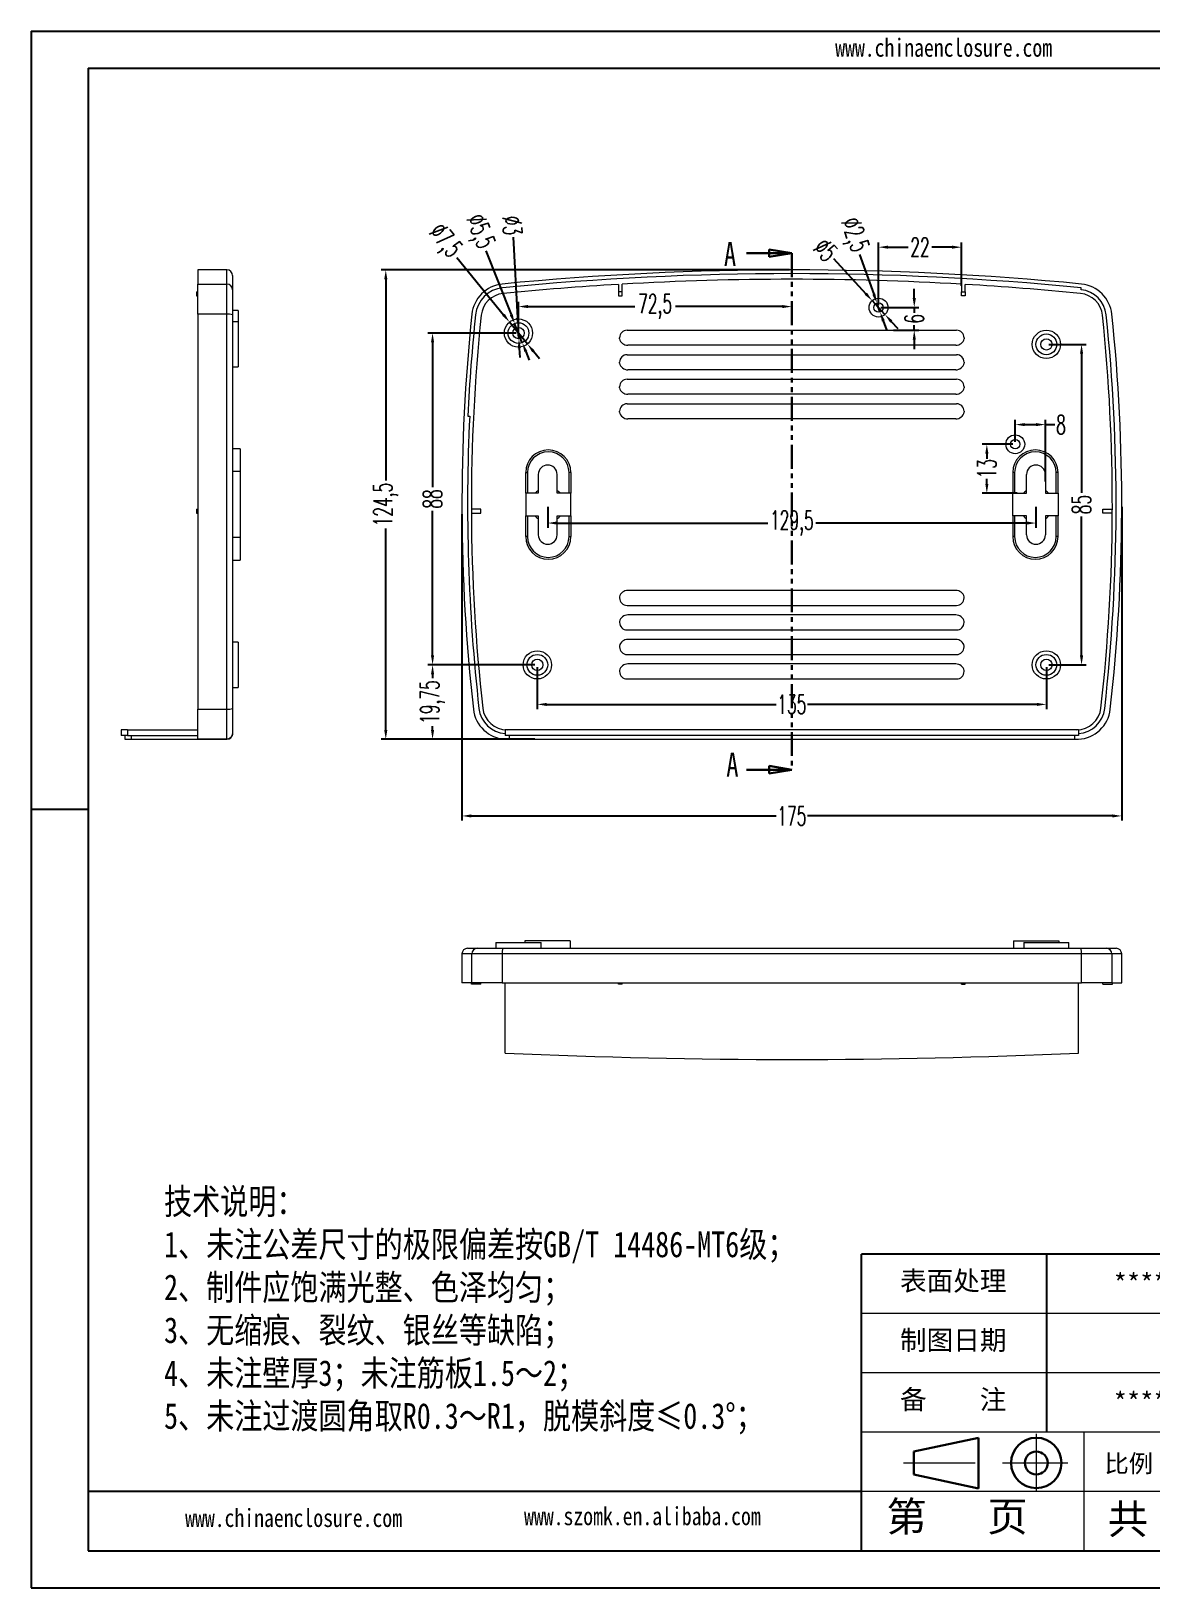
# Model space of a CAD drawing. Header units: inches. Extents: x 2104 to 4068, y 410 to 823.
# Drawn here: x 2800.5 to 3097.7, y 409.8 to 822.7 of the extents above; entities that cross this region are included whole.
import ezdxf

# ---------------------------------------------------------------- set-up
doc = ezdxf.new("R2010")
doc.units = ezdxf.units.IN
doc.linetypes.add('CENTER2', pattern=[28.575, 19.05, -3.175, 3.175, -3.175])
doc.linetypes.add('PHANTOM', pattern=[12.7, 6.35, -1.27, 1.27, -1.27, 1.27, -1.27])
doc.layers.add('文字', color=81, linetype='Continuous')
for name, color, linetype, lineweight in [('粗实线', 7, 'Continuous', 30), ('细实线', 3, 'Continuous', 9), ('细点划线', 2, 'CENTER2', 9)]:
    doc.layers.add(name, color=color, linetype=linetype, lineweight=lineweight)
doc.styles.add('SLDTEXTSTYLE0', font='TXT', dxfattribs={"width": 0.75})
doc.styles.add('SLDTEXTSTYLE2', font='TXT', dxfattribs={"width": 0.6, "bigfont": 'bigfont'})
doc.styles.get("Standard").update_dxf_attribs({"font": 'txt', "bigfont": 'gbcbig.shx'})
doc.styles.add('宋体', font='', dxfattribs={"width": 0.8, "height": 3.5})
doc.styles.get('宋体').set_extended_font_data('SimSun')
doc.dimstyles.new('5', dxfattribs={"dimtxt": 5, "dimasz": 2.5, "dimexe": 1.25, "dimexo": 0.625, "dimtad": 0, "dimzin": 12, "dimtxsty": 'SLDTEXTSTYLE2', "dimcen": 2.5, "dimclrd": 3, "dimclre": 3, "dimclrt": 256, "dimadec": 0, "dimazin": 0, "dimtfac": 1, "dimtmove": 0, "dimatfit": 3, "dimfxl": 1, "dimarcsym": 0})

# ---------------------------------------------------------------- blocks, each defined once
blk = doc.blocks.new('_CLOSED')
at = {"color": 0, "linetype": 'ByBlock', "lineweight": -2}
for p, q in [((-1, 0.166667), (0, 0)), ((-1, 0.166667), (-1, -0.166667)), ((0, 0), (-1, -0.166667)), ((0, 0), (-1, 0))]:
    blk.add_line(p, q, dxfattribs=at)
blk = doc.blocks.new('*D77')
at = {"color": 3, "lineweight": -2}
for p, q in [((2914.74, 694.56), (2914.74, 613.27)), ((3089.73, 696.46), (3089.73, 613.27)), ((2917.24, 614.52), (2998.11, 614.52)), ((3087.23, 614.52), (3006.36, 614.52))]:
    blk.add_line(p, q, dxfattribs=at)
at = {"color": 3}
for points in [[(2917.24, 614.93), (2917.24, 614.1), (2914.74, 614.52)], [(3087.23, 614.93), (3087.23, 614.1), (3089.73, 614.52)]]:
    blk.add_solid(points, dxfattribs=at)
at = {"layer": 'Defpoints', "color": 0}
for p in [(2914.74, 695.19), (3089.73, 697.09), (3089.73, 614.52)]:
    blk.add_point(p, dxfattribs=at)
at = {"insert": (3002.24, 614.52), "char_height": 5, "attachment_point": 5, "style": 'SLDTEXTSTYLE2'}
blk.add_mtext('175', dxfattribs=at)
blk = doc.blocks.new('*D78')
at = {"color": 3, "lineweight": -2}
for p, q in [((3001.61, 759.34), (2893.29, 759.34)), ((2894.54, 756.84), (2894.54, 703.46)), ((2894.54, 637.34), (2894.54, 690.71)), ((2926.61, 634.84), (2893.29, 634.84))]:
    blk.add_line(p, q, dxfattribs=at)
at = {"color": 3}
for points in [[(2894.13, 756.84), (2894.96, 756.84), (2894.54, 759.34)], [(2894.13, 637.34), (2894.96, 637.34), (2894.54, 634.84)]]:
    blk.add_solid(points, dxfattribs=at)
at = {"layer": 'Defpoints', "color": 0}
for p in [(2894.54, 759.34), (3002.23, 759.34), (2927.23, 634.84)]:
    blk.add_point(p, dxfattribs=at)
at = {"insert": (2894.54, 697.09), "char_height": 5, "attachment_point": 5, "rotation": 90, "style": 'SLDTEXTSTYLE2'}
blk.add_mtext('124,5', dxfattribs=at)
blk = doc.blocks.new('*D79')
at = {"color": 3, "lineweight": -2}
for p, q in [((2934.73, 653.96), (2934.73, 642.85)), ((3069.73, 653.96), (3069.73, 642.85)), ((2937.23, 644.1), (2998.11, 644.1)), ((3067.23, 644.1), (3006.36, 644.1))]:
    blk.add_line(p, q, dxfattribs=at)
at = {"color": 3}
for points in [[(2937.23, 644.51), (2937.23, 643.68), (2934.73, 644.1)], [(3067.23, 644.51), (3067.23, 643.68), (3069.73, 644.1)]]:
    blk.add_solid(points, dxfattribs=at)
at = {"layer": 'Defpoints', "color": 0}
for p in [(2934.73, 654.59), (3069.73, 654.59), (3069.73, 644.1)]:
    blk.add_point(p, dxfattribs=at)
at = {"insert": (3002.23, 644.1), "char_height": 5, "attachment_point": 5, "style": 'SLDTEXTSTYLE2'}
blk.add_mtext('135', dxfattribs=at)
blk = doc.blocks.new('*D80')
at = {"color": 3, "lineweight": -2}
for p, q in [((3070.36, 739.59), (3080.32, 739.59)), ((3079.07, 737.09), (3079.07, 700.21)), ((3079.07, 657.09), (3079.07, 693.96)), ((3070.36, 654.59), (3080.32, 654.59))]:
    blk.add_line(p, q, dxfattribs=at)
at = {"color": 3}
for points in [[(3078.65, 737.09), (3079.49, 737.09), (3079.07, 739.59)], [(3078.65, 657.09), (3079.49, 657.09), (3079.07, 654.59)]]:
    blk.add_solid(points, dxfattribs=at)
at = {"layer": 'Defpoints', "color": 0}
for p in [(3069.73, 739.59), (3069.73, 654.59), (3079.07, 654.59)]:
    blk.add_point(p, dxfattribs=at)
at = {"insert": (3079.07, 697.09), "char_height": 5, "attachment_point": 5, "rotation": 90, "style": 'SLDTEXTSTYLE2'}
blk.add_mtext('85', dxfattribs=at)
blk = doc.blocks.new('*D81')
at = {"color": 3, "lineweight": -2}
for p, q in [((2929.73, 743.21), (2929.73, 750.86)), ((2932.23, 749.61), (2960.61, 749.61)), ((2999.73, 749.61), (2971.36, 749.61)), ((3002.23, 749.81), (3002.23, 750.86))]:
    blk.add_line(p, q, dxfattribs=at)
at = {"color": 3}
for points in [[(2932.23, 750.03), (2932.23, 749.2), (2929.73, 749.61)], [(2999.73, 750.03), (2999.73, 749.2), (3002.23, 749.61)]]:
    blk.add_solid(points, dxfattribs=at)
at = {"layer": 'Defpoints', "color": 0}
for p in [(3002.23, 749.61), (3002.23, 749.18), (2929.73, 742.59)]:
    blk.add_point(p, dxfattribs=at)
at = {"insert": (2965.98, 749.61), "char_height": 5, "attachment_point": 5, "style": 'SLDTEXTSTYLE2'}
blk.add_mtext('72,5', dxfattribs=at)
blk = doc.blocks.new('*D82')
at = {"color": 3, "lineweight": -2}
for p, q in [((2929.11, 742.59), (2905.7, 742.59)), ((2906.95, 740.09), (2906.95, 701.71)), ((2906.95, 657.09), (2906.95, 695.46)), ((2934.11, 654.59), (2905.7, 654.59))]:
    blk.add_line(p, q, dxfattribs=at)
at = {"color": 3}
for points in [[(2906.53, 740.09), (2907.36, 740.09), (2906.95, 742.59)], [(2906.53, 657.09), (2907.36, 657.09), (2906.95, 654.59)]]:
    blk.add_solid(points, dxfattribs=at)
at = {"layer": 'Defpoints', "color": 0}
for p in [(2906.95, 742.59), (2929.73, 742.59), (2934.73, 654.59)]:
    blk.add_point(p, dxfattribs=at)
at = {"insert": (2906.95, 698.59), "char_height": 5, "attachment_point": 5, "rotation": 90, "style": 'SLDTEXTSTYLE2'}
blk.add_mtext('88', dxfattribs=at)
blk = doc.blocks.new('*D83')
at = {"color": 3, "lineweight": -2}
for p, q in [((2934.11, 654.59), (2905.7, 654.59)), ((2906.95, 652.09), (2906.95, 651.09)), ((2906.95, 637.34), (2906.95, 638.34)), ((2934.11, 634.84), (2905.7, 634.84))]:
    blk.add_line(p, q, dxfattribs=at)
at = {"color": 3}
for points in [[(2906.53, 652.09), (2907.36, 652.09), (2906.95, 654.59)], [(2906.53, 637.34), (2907.36, 637.34), (2906.95, 634.84)]]:
    blk.add_solid(points, dxfattribs=at)
at = {"layer": 'Defpoints', "color": 0}
for p in [(2934.73, 654.59), (2906.95, 634.84), (2934.73, 634.84)]:
    blk.add_point(p, dxfattribs=at)
at = {"insert": (2906.95, 644.71), "char_height": 5, "attachment_point": 5, "rotation": 90, "style": 'SLDTEXTSTYLE2'}
blk.add_mtext('19,75', dxfattribs=at)
blk = doc.blocks.new('*D84')
at = {"color": 3, "lineweight": -2}
for p, q in [((2937.48, 696.46), (2937.48, 690.95)), ((3066.98, 696.46), (3066.98, 690.95)), ((2939.98, 692.2), (2995.86, 692.2)), ((3064.48, 692.2), (3008.61, 692.2))]:
    blk.add_line(p, q, dxfattribs=at)
at = {"color": 3}
for points in [[(2939.98, 692.61), (2939.98, 691.78), (2937.48, 692.2)], [(3064.48, 692.61), (3064.48, 691.78), (3066.98, 692.2)]]:
    blk.add_solid(points, dxfattribs=at)
at = {"layer": 'Defpoints', "color": 0}
for p in [(2937.48, 697.09), (3066.98, 697.09), (3066.98, 692.2)]:
    blk.add_point(p, dxfattribs=at)
at = {"insert": (3002.23, 692.2), "char_height": 5, "attachment_point": 5, "style": 'SLDTEXTSTYLE2'}
blk.add_mtext('129,5', dxfattribs=at)
blk = doc.blocks.new('*D85')
at = {"color": 3, "lineweight": -2}
for p, q in [((2913.36, 762.63), (2925.78, 747.43)), ((2932.11, 739.68), (2927.36, 745.49)), ((2933.69, 737.75), (2935.27, 735.81))]:
    blk.add_line(p, q, dxfattribs=at)
at = {"color": 3}
for points in [[(2926.1, 747.69), (2925.46, 747.16), (2927.36, 745.49)], [(2934.01, 738.01), (2933.37, 737.48), (2932.11, 739.68)]]:
    blk.add_solid(points, dxfattribs=at)
at = {"layer": 'Defpoints', "color": 0}
for p in [(2927.36, 745.49), (2932.11, 739.68)]:
    blk.add_point(p, dxfattribs=at)
at = {"insert": (2909.96, 766.79), "char_height": 5, "attachment_point": 5, "rotation": 309.2499, "style": 'SLDTEXTSTYLE2'}
blk.add_mtext('∅7,5', dxfattribs=at)
blk = doc.blocks.new('*D86')
at = {"color": 3, "lineweight": -2}
for p, q in [((2921.1, 764.37), (2927.8, 747.47)), ((2930.75, 740.03), (2928.72, 745.14)), ((2931.67, 737.71), (2932.59, 735.38))]:
    blk.add_line(p, q, dxfattribs=at)
at = {"color": 3}
for points in [[(2928.19, 747.62), (2927.41, 747.31), (2928.72, 745.14)], [(2932.06, 737.86), (2931.28, 737.55), (2930.75, 740.03)]]:
    blk.add_solid(points, dxfattribs=at)
at = {"layer": 'Defpoints', "color": 0}
for p in [(2928.72, 745.14), (2930.75, 740.03)]:
    blk.add_point(p, dxfattribs=at)
at = {"insert": (2919.12, 769.36), "char_height": 5, "attachment_point": 5, "rotation": 291.6275, "style": 'SLDTEXTSTYLE2'}
blk.add_mtext('∅5,5', dxfattribs=at)
blk = doc.blocks.new('*D87')
at = {"color": 3, "lineweight": -2}
for p, q in [((2928.29, 767.98), (2929.51, 746.58)), ((2929.82, 741.09), (2929.65, 744.09)), ((2929.96, 738.59), (2930.1, 736.1))]:
    blk.add_line(p, q, dxfattribs=at)
at = {"color": 3}
for points in [[(2929.92, 746.61), (2929.09, 746.56), (2929.65, 744.09)], [(2930.38, 738.62), (2929.55, 738.57), (2929.82, 741.09)]]:
    blk.add_solid(points, dxfattribs=at)
at = {"layer": 'Defpoints', "color": 0}
for p in [(2929.65, 744.09), (2929.82, 741.09)]:
    blk.add_point(p, dxfattribs=at)
at = {"insert": (2928.11, 771.1), "char_height": 5, "attachment_point": 5, "rotation": 273.261, "style": 'SLDTEXTSTYLE2'}
blk.add_mtext('∅3', dxfattribs=at)
blk = doc.blocks.new('*D88')
at = {"color": 3, "lineweight": -2}
for p, q in [((3013.29, 762.34), (3021.85, 753.02)), ((3026.93, 747.5), (3023.54, 751.18)), ((3028.62, 745.66), (3030.31, 743.81))]:
    blk.add_line(p, q, dxfattribs=at)
at = {"color": 3}
for points in [[(3022.16, 753.3), (3021.54, 752.74), (3023.54, 751.18)], [(3028.92, 745.94), (3028.31, 745.37), (3026.93, 747.5)]]:
    blk.add_solid(points, dxfattribs=at)
at = {"layer": 'Defpoints', "color": 0}
for p in [(3023.54, 751.18), (3026.93, 747.5)]:
    blk.add_point(p, dxfattribs=at)
at = {"insert": (3011.17, 764.64), "char_height": 5, "attachment_point": 5, "rotation": 312.5708, "style": 'SLDTEXTSTYLE2'}
blk.add_mtext('∅5', dxfattribs=at)
blk = doc.blocks.new('*D89')
at = {"color": 3, "lineweight": -2}
for p, q in [((3020.22, 763.41), (3023.97, 752.87)), ((3025.65, 748.16), (3024.81, 750.52)), ((3026.49, 745.81), (3027.33, 743.45))]:
    blk.add_line(p, q, dxfattribs=at)
at = {"color": 3}
for points in [[(3024.37, 753.01), (3023.58, 752.73), (3024.81, 750.52)], [(3026.89, 745.95), (3026.1, 745.67), (3025.65, 748.16)]]:
    blk.add_solid(points, dxfattribs=at)
at = {"layer": 'Defpoints', "color": 0}
for p in [(3024.81, 750.52), (3025.65, 748.16)]:
    blk.add_point(p, dxfattribs=at)
at = {"insert": (3018.41, 768.47), "char_height": 5, "attachment_point": 5, "rotation": 289.62, "style": 'SLDTEXTSTYLE2'}
blk.add_mtext('∅2,5', dxfattribs=at)
blk = doc.blocks.new('*D90')
at = {"color": 3, "lineweight": -2}
for p, q in [((3034.7, 751.84), (3034.7, 754.34)), ((3025.86, 749.34), (3035.95, 749.34)), ((3034.7, 749.34), (3034.7, 747.96)), ((3029.2, 743.34), (3035.95, 743.34)), ((3034.7, 743.34), (3034.7, 744.71)), ((3034.7, 740.84), (3034.7, 738.34))]:
    blk.add_line(p, q, dxfattribs=at)
at = {"color": 3}
for points in [[(3034.29, 751.84), (3035.12, 751.84), (3034.7, 749.34)], [(3034.29, 740.84), (3035.12, 740.84), (3034.7, 743.34)]]:
    blk.add_solid(points, dxfattribs=at)
at = {"layer": 'Defpoints', "color": 0}
for p in [(3025.23, 749.34), (3034.7, 749.34), (3028.57, 743.34)]:
    blk.add_point(p, dxfattribs=at)
at = {"insert": (3034.7, 746.34), "char_height": 5, "attachment_point": 5, "rotation": 90, "style": 'SLDTEXTSTYLE2'}
blk.add_mtext('6', dxfattribs=at)
blk = doc.blocks.new('*D91')
at = {"color": 3, "lineweight": -2}
for p, q in [((3025.23, 749.96), (3025.23, 766.61)), ((3027.73, 765.36), (3033.11, 765.36)), ((3044.73, 765.36), (3039.36, 765.36)), ((3047.23, 755.14), (3047.23, 766.61))]:
    blk.add_line(p, q, dxfattribs=at)
at = {"color": 3}
for points in [[(3027.73, 765.78), (3027.73, 764.95), (3025.23, 765.36)], [(3044.73, 765.78), (3044.73, 764.95), (3047.23, 765.36)]]:
    blk.add_solid(points, dxfattribs=at)
at = {"layer": 'Defpoints', "color": 0}
for p in [(3047.23, 765.36), (3047.23, 754.52), (3025.23, 749.34)]:
    blk.add_point(p, dxfattribs=at)
at = {"insert": (3036.23, 765.36), "char_height": 5, "attachment_point": 5, "style": 'SLDTEXTSTYLE2'}
blk.add_mtext('22', dxfattribs=at)
blk = doc.blocks.new('*D92')
at = {"color": 3, "lineweight": -2}
for p, q in [((3060.86, 713.09), (3052.7, 713.09)), ((3053.95, 710.59), (3053.95, 709.21)), ((3053.95, 702.59), (3053.95, 703.96)), ((3062.03, 700.09), (3052.7, 700.09))]:
    blk.add_line(p, q, dxfattribs=at)
at = {"color": 3}
for points in [[(3053.54, 710.59), (3054.37, 710.59), (3053.95, 713.09)], [(3053.54, 702.59), (3054.37, 702.59), (3053.95, 700.09)]]:
    blk.add_solid(points, dxfattribs=at)
at = {"layer": 'Defpoints', "color": 0}
for p in [(3061.48, 713.09), (3053.95, 700.09), (3062.66, 700.09)]:
    blk.add_point(p, dxfattribs=at)
at = {"insert": (3053.95, 706.59), "char_height": 5, "attachment_point": 5, "rotation": 90, "style": 'SLDTEXTSTYLE2'}
blk.add_mtext('13', dxfattribs=at)
blk = doc.blocks.new('*D93')
at = {"color": 3, "lineweight": -2}
for p, q in [((3061.48, 713.71), (3061.48, 719.55)), ((3069.48, 703.21), (3069.48, 719.55)), ((3063.98, 718.3), (3066.98, 718.3)), ((3069.48, 718.3), (3071.98, 718.3))]:
    blk.add_line(p, q, dxfattribs=at)
at = {"color": 3}
for points in [[(3063.98, 718.72), (3063.98, 717.89), (3061.48, 718.3)], [(3066.98, 718.72), (3066.98, 717.89), (3069.48, 718.3)]]:
    blk.add_solid(points, dxfattribs=at)
at = {"layer": 'Defpoints', "color": 0}
for p in [(3069.48, 718.3), (3061.48, 713.09), (3069.48, 702.59)]:
    blk.add_point(p, dxfattribs=at)
at = {"insert": (3073.61, 718.3), "char_height": 5, "attachment_point": 5, "style": 'SLDTEXTSTYLE2'}
blk.add_mtext('8', dxfattribs=at)

msp = doc.modelspace()

# ---------------------------------------------------------------- linework, layer by layer
for p, q in [((2800.485, 822.657), (3384.387, 822.657)), ((2800.485, 822.657), (2800.485, 409.797)), ((2815.594, 812.827), (3374.557, 812.827)), ((2815.594, 812.827), (2815.594, 419.627)), ((2815.594, 616.227), (2800.485, 616.227)), ((2800.485, 600.936), (2800.485, 409.797)), ((3138.637, 498.267), (3020.677, 498.267)), ((3020.677, 419.627), (3020.677, 498.267)), ((3069.827, 451.083), (3069.827, 498.267)), ((3020.677, 435.355), (2815.594, 435.355)), ((2815.594, 419.627), (3374.557, 419.627)), ((2800.485, 409.797), (3384.387, 409.797)), ((2800.485, 409.797), (3070.81, 409.797))]:
    msp.add_line(p, q)
at = {"color": 7, "linetype": 'Continuous', "lineweight": 30}
for p, q in [((2990.234, 763.768), (3002.234, 763.768)), ((2990.234, 626.767), (3002.234, 626.767))]:
    msp.add_line(p, q, dxfattribs=at)
at = {"color": 1, "linetype": 'PHANTOM', "lineweight": 30}
msp.add_line((3002.234, 763.768), (3002.234, 626.767), dxfattribs=at)
at = {"color": 7, "linetype": 'Continuous', "lineweight": 15}
for p, q in [((2852.379, 759.338), (2844.679, 759.338)), ((2844.679, 759.338), (2844.679, 755.583)), ((2844.679, 755.583), (2852.379, 755.583)), ((2844.679, 747.56), (2844.679, 755.583)), ((2852.379, 747.56), (2852.379, 755.583)), ((2853.879, 757.838), (2853.879, 754.091)), ((2957.234, 753.489), (2957.234, 755.547)), ((3047.234, 755.547), (3047.234, 753.489)), ((2844.379, 753.489), (2844.379, 752.489)), ((2844.379, 753.489), (2844.679, 753.489)), ((2844.379, 752.489), (2844.679, 752.489)), ((2853.879, 754.091), (2853.879, 747.405)), ((2956.234, 755.489), (2956.234, 753.489)), ((2957.234, 753.489), (2956.234, 753.489)), ((2956.234, 753.489), (2956.234, 752.489)), ((2956.234, 752.489), (2957.234, 752.489)), ((2957.234, 752.489), (2957.234, 753.489)), ((3047.234, 752.489), (3047.234, 753.489)), ((3047.234, 753.489), (3048.234, 753.489)), ((3048.234, 752.489), (3047.234, 752.489)), ((3048.234, 753.489), (3048.234, 755.489)), ((3048.234, 753.489), (3048.234, 752.489)), ((3078.937, 754.086), (3078.937, 754.588)), ((2844.679, 747.56), (2844.679, 642.834)), ((2852.379, 747.56), (2844.679, 747.56)), ((2852.379, 642.834), (2852.379, 747.56)), ((2855.379, 748.588), (2853.879, 748.588)), ((2853.879, 747.405), (2853.879, 643.001)), ((2855.379, 748.588), (2855.379, 745.588)), ((2855.379, 745.588), (2853.879, 745.588)), ((2855.379, 745.588), (2855.379, 733.588)), ((2958.54, 743.338), (3045.928, 743.338)), ((2956.54, 741.088), (2956.54, 741.338)), ((3045.734, 739.338), (2958.734, 739.338)), ((3047.928, 741.338), (3047.928, 741.088)), ((2958.54, 736.838), (3045.928, 736.838)), ((2853.879, 733.588), (2855.379, 733.588)), ((2956.54, 734.588), (2956.54, 734.838)), ((3045.734, 732.838), (2958.734, 732.838)), ((3047.928, 734.838), (3047.928, 734.588)), ((2956.54, 728.088), (2956.54, 728.338)), ((2958.54, 730.338), (3045.928, 730.338)), ((3047.928, 728.338), (3047.928, 728.088)), ((2958.54, 723.838), (3045.928, 723.838)), ((3045.734, 726.338), (2958.734, 726.338)), ((2916.303, 720.583), (2916.804, 720.583)), ((2956.54, 721.588), (2956.54, 721.838)), ((3045.734, 719.838), (2958.734, 719.838)), ((3047.928, 721.838), (3047.928, 721.588)), ((2855.879, 711.838), (2853.879, 711.838)), ((2855.879, 711.838), (2855.879, 705.838)), ((2855.879, 705.838), (2853.879, 705.838)), ((2855.879, 705.838), (2855.879, 688.338)), ((2931.641, 700.088), (2931.641, 705.588)), ((2931.641, 705.588), (2932.141, 705.588)), ((2932.141, 705.588), (2932.141, 700.088)), ((2934.984, 705.088), (2934.984, 700.088)), ((2939.984, 700.088), (2939.984, 705.088)), ((2943.641, 705.588), (2943.141, 705.588)), ((2943.141, 700.088), (2943.141, 705.588)), ((2943.641, 705.588), (2943.641, 700.088)), ((3060.827, 705.588), (3060.827, 700.088)), ((3061.327, 705.588), (3060.827, 705.588)), ((3061.327, 705.588), (3061.327, 700.088)), ((3064.484, 700.088), (3064.484, 705.088)), ((3069.484, 705.088), (3069.484, 700.088)), ((3072.827, 705.588), (3072.327, 705.588)), ((3072.327, 700.088), (3072.327, 705.588)), ((3072.827, 700.088), (3072.827, 705.588)), ((2931.641, 700.088), (2931.641, 694.088)), ((2934.984, 700.088), (2931.641, 700.088)), ((2943.641, 700.088), (2939.984, 700.088)), ((2943.641, 694.088), (2943.641, 700.088)), ((3060.827, 694.088), (3060.827, 700.088)), ((3060.827, 700.088), (3064.484, 700.088)), ((3069.484, 700.088), (3072.827, 700.088)), ((3072.827, 700.088), (3072.827, 694.088)), ((2844.379, 695.838), (2844.379, 694.838)), ((2844.379, 695.838), (2844.679, 695.838)), ((2844.379, 694.838), (2844.679, 694.838)), ((2919.738, 695.838), (2917.236, 695.838)), ((2917.239, 694.838), (2919.738, 694.838)), ((2919.738, 694.838), (2919.738, 695.838)), ((2931.641, 694.088), (2934.984, 694.088)), ((2931.641, 688.588), (2931.641, 694.088)), ((2932.141, 694.088), (2932.141, 688.588)), ((2934.984, 694.088), (2934.984, 689.088)), ((2939.984, 694.088), (2943.641, 694.088)), ((2939.984, 689.088), (2939.984, 694.088)), ((2943.141, 688.588), (2943.141, 694.088)), ((2943.641, 694.088), (2943.641, 688.588)), ((3064.484, 694.088), (3060.827, 694.088)), ((3060.827, 694.088), (3060.827, 688.588)), ((3061.327, 694.088), (3061.327, 688.588)), ((3064.484, 689.088), (3064.484, 694.088)), ((3072.827, 694.088), (3069.484, 694.088)), ((3069.484, 694.088), (3069.484, 689.088)), ((3072.327, 688.588), (3072.327, 694.088)), ((3072.827, 688.588), (3072.827, 694.088)), ((3084.73, 694.838), (3084.73, 695.838)), ((3084.73, 695.838), (3087.232, 695.838)), ((3087.229, 694.838), (3084.73, 694.838)), ((2855.879, 688.338), (2853.879, 688.338)), ((2855.879, 688.338), (2855.879, 682.338)), ((2932.141, 688.588), (2931.641, 688.588)), ((2943.141, 688.588), (2943.641, 688.588)), ((3061.327, 688.588), (3060.827, 688.588)), ((3072.827, 688.588), (3072.327, 688.588)), ((2853.879, 682.338), (2855.879, 682.338)), ((3045.734, 674.338), (2958.734, 674.338)), ((2956.54, 672.588), (2956.54, 672.338)), ((2958.54, 670.338), (3045.928, 670.338)), ((3047.928, 672.338), (3047.928, 672.588)), ((2956.54, 666.088), (2956.54, 665.838)), ((3045.734, 667.838), (2958.734, 667.838)), ((3047.928, 665.838), (3047.928, 666.088)), ((2855.379, 660.588), (2853.879, 660.588)), ((2855.379, 660.588), (2855.379, 648.588)), ((2958.54, 663.838), (3045.928, 663.838)), ((3045.734, 661.338), (2958.734, 661.338)), ((2956.54, 659.588), (2956.54, 659.338)), ((2958.54, 657.338), (3045.928, 657.338)), ((3047.928, 659.338), (3047.928, 659.588)), ((2956.54, 653.088), (2956.54, 652.838)), ((3045.734, 654.838), (2958.734, 654.838)), ((3047.928, 652.838), (3047.928, 653.088)), ((2853.879, 648.588), (2855.379, 648.588)), ((2958.54, 650.838), (3045.928, 650.838)), ((2844.679, 642.834), (2852.379, 642.834)), ((2844.679, 634.851), (2844.679, 642.834)), ((2852.379, 634.851), (2852.379, 642.834)), ((2853.879, 643.001), (2853.879, 636.353)), ((2824.379, 637.338), (2824.379, 635.838)), ((2826.079, 637.338), (2824.379, 637.338)), ((2826.079, 635.838), (2824.379, 635.838)), ((2825.379, 635.838), (2825.379, 634.838)), ((2826.079, 637.338), (2826.079, 635.838)), ((2826.079, 637.338), (2844.679, 637.338)), ((2826.079, 635.838), (2844.679, 635.838)), ((2827.036, 635.838), (2827.036, 634.838)), ((2853.879, 636.353), (2853.879, 636.338)), ((2926.234, 637.338), (2926.234, 635.838)), ((3078.234, 637.338), (2926.234, 637.338)), ((3078.234, 635.838), (2926.234, 635.838)), ((2927.234, 635.838), (2927.234, 634.838)), ((3077.234, 635.838), (3077.234, 634.838)), ((3078.234, 637.338), (3078.234, 635.838)), ((2825.379, 634.838), (2827.036, 634.838)), ((2827.036, 634.838), (2844.679, 634.838)), ((2852.379, 634.851), (2844.679, 634.851)), ((2844.679, 634.838), (2844.679, 634.851)), ((2844.679, 634.838), (2852.379, 634.838)), ((2926.234, 634.851), (2926.234, 634.838)), ((2926.234, 634.838), (2927.234, 634.838)), ((2927.234, 634.838), (3077.234, 634.838)), ((3077.234, 634.838), (3078.234, 634.838)), ((3078.234, 634.838), (3078.234, 634.851)), ((2916.234, 579.434), (2918.852, 579.434)), ((2918.852, 579.434), (2925.58, 579.434)), ((2923.734, 580.934), (2923.734, 579.434)), ((2923.734, 580.934), (2935.734, 580.934)), ((2925.58, 579.434), (3078.888, 579.434)), ((2931.451, 581.434), (2931.451, 580.934)), ((2943.451, 581.434), (2931.451, 581.434)), ((2935.734, 579.434), (2935.734, 580.934)), ((2943.451, 581.434), (2943.451, 579.434)), ((3061.017, 581.434), (3061.017, 579.434)), ((3061.017, 581.434), (3073.017, 581.434)), ((3063.734, 580.934), (3063.734, 579.434)), ((3063.734, 580.934), (3075.734, 580.934)), ((3073.017, 581.434), (3073.017, 580.934)), ((3075.734, 579.434), (3075.734, 580.934)), ((3078.888, 579.434), (3085.616, 579.434)), ((3085.616, 579.434), (3088.234, 579.434)), ((2914.734, 577.934), (2914.734, 570.234)), ((2925.433, 577.934), (2917.36, 577.934)), ((2917.36, 570.234), (2917.36, 577.934)), ((3079.035, 577.934), (2925.433, 577.934)), ((2925.433, 577.934), (2925.433, 570.234)), ((3079.035, 570.234), (3079.035, 577.934)), ((3087.108, 577.934), (3079.035, 577.934)), ((3087.108, 577.934), (3087.108, 570.234)), ((3089.734, 570.234), (3089.734, 577.934)), ((2917.36, 570.234), (2914.734, 570.234)), ((2917.236, 569.934), (2917.236, 570.234)), ((2919.738, 569.934), (2917.236, 569.934)), ((2925.433, 570.234), (2917.36, 570.234)), ((2919.738, 569.934), (2919.738, 570.234)), ((2925.433, 570.234), (3079.035, 570.234)), ((2926.234, 551.634), (2926.234, 570.234)), ((2956.234, 569.934), (2956.234, 570.234)), ((2957.234, 569.934), (2956.234, 569.934)), ((2957.234, 569.934), (2957.234, 570.234)), ((3047.234, 569.934), (3047.234, 570.234)), ((3047.234, 569.934), (3048.234, 569.934)), ((3048.234, 569.934), (3048.234, 570.234)), ((3078.234, 551.634), (3078.234, 570.234)), ((3087.108, 570.234), (3079.035, 570.234)), ((3084.73, 569.934), (3084.73, 570.234)), ((3084.73, 569.934), (3087.232, 569.934)), ((3087.108, 570.234), (3089.734, 570.234)), ((3087.232, 569.934), (3087.232, 570.234))]:
    msp.add_line(p, q, dxfattribs=at)
at = {"color": 8, "linetype": 'Continuous', "lineweight": 15}
for p, q in [((2852.379, 755.583), (2852.379, 759.338)), ((2917.36, 577.934), (2914.734, 577.934)), ((3089.734, 577.934), (3087.108, 577.934))]:
    msp.add_line(p, q, dxfattribs=at)
at = {"color": 7, "linetype": 'Continuous', "lineweight": 15}
for centre, radius in [((3025.234, 749.338), 2.5), ((3025.234, 749.338), 1.25), ((2929.734, 742.588), 3.75), ((2929.734, 742.588), 2.75), ((2929.734, 742.588), 1.5), ((3069.734, 739.588), 3.75), ((3069.734, 739.588), 2.75), ((3069.734, 739.588), 1.5), ((3061.484, 713.088), 2.5), ((3061.484, 713.088), 1.25), ((2934.734, 654.588), 3.75), ((2934.734, 654.588), 2.75), ((3069.734, 654.588), 3.75), ((3069.734, 654.588), 2.75), ((2934.734, 654.588), 1.5), ((3069.734, 654.588), 1.5)]:
    msp.add_circle(centre, radius, dxfattribs=at)
for centre, radius, start, end in [((2852.379, 757.838), 1.5, 0, 90), ((2852.383, 754.087), 1.496, 0.13727, 90.13648), ((2926.311, 746.626), 9, 95.59765, 174.04366), ((3002.234, -28.021), 787.359, 84.402353, 95.597647), ((3002.234, -28.021), 786.359, 84.402353, 95.597647), ((3002.234, -28.021), 784.859, 86.713137, 93.286863), ((3078.157, 746.626), 9, 5.95634, 84.40235), ((2926.311, 746.626), 8, 95.59765, 174.04366), ((2926.311, 746.626), 6.5, 95.59765, 174.04366), ((3002.234, -28.021), 784.859, 93.359988, 95.597647), ((3002.234, -28.021), 784.859, 84.402353, 86.640012), ((3078.157, 746.626), 6.5, 5.95634, 84.40235), ((3078.157, 746.626), 7.5, 5.95634, 84.02786), ((2852.75, 743.83), 3.749, 72.47225, 95.67908), ((3401.117, 697.088), 486.383, 174.04366, 186.40443), ((3401.117, 697.088), 485.383, 174.04366, 177.22546), ((3401.117, 697.088), 483.883, 174.04366, 180.14801), ((2603.351, 697.088), 483.883, 359.85199, 5.95634), ((2603.351, 697.088), 484.883, 353.59557, 5.95634), ((2603.351, 697.088), 486.383, 353.59557, 5.95634), ((2958.54, 741.338), 2, 90, 180), ((3045.928, 741.338), 2, 0, 90), ((2958.734, 741.588), 2.25, 192.83959, 270), ((3045.734, 741.588), 2.25, 270, 347.16041), ((2958.54, 734.838), 2, 90, 180), ((3045.928, 734.838), 2, 0, 90), ((2958.734, 735.088), 2.25, 192.83959, 270), ((3045.734, 735.088), 2.25, 270, 347.16041), ((2958.54, 728.338), 2, 90, 180), ((2958.734, 728.588), 2.25, 192.83959, 270), ((3045.734, 728.588), 2.25, 270, 347.16041), ((3045.928, 728.338), 2, 0, 90), ((2958.54, 721.838), 2, 90, 180), ((3045.928, 721.838), 2, 0, 90), ((3401.117, 697.088), 484.883, 177.2226, 186.40443), ((2958.734, 722.088), 2.25, 192.83959, 270), ((3045.734, 722.088), 2.25, 270, 347.16041), ((2937.641, 705.588), 6, 0, 180), ((2937.641, 705.588), 5.5, 0, 180), ((3066.827, 705.588), 6, 0, 180), ((3066.827, 705.588), 5.5, 0, 180), ((2937.484, 705.088), 2.5, 0, 180), ((3066.984, 705.088), 2.5, 0, 180), ((2937.484, 697.088), 4.5, 123.74899, 138.18969), ((2937.484, 697.088), 4.5, 41.81031, 56.25101), ((3066.984, 697.088), 4.5, 123.74899, 138.18969), ((3066.984, 697.088), 4.5, 41.81031, 56.25101), ((3401.117, 697.088), 483.883, 180.14801, 180.26642), ((3401.117, 697.088), 483.883, 180.26642, 186.40443), ((2937.484, 697.088), 4.5, 221.81031, 236.25101), ((2937.484, 697.088), 4.5, 303.74899, 318.18969), ((3066.984, 697.088), 4.5, 221.81031, 236.25101), ((3066.984, 697.088), 4.5, 303.74899, 318.18969), ((2603.351, 697.088), 483.883, 353.59557, 359.73358), ((2603.351, 697.088), 483.883, 359.73358, 359.85199), ((2937.641, 688.588), 6, 180, 0), ((2937.641, 688.588), 5.5, 180, 0), ((2937.484, 689.088), 2.5, 180, 0), ((3066.827, 688.588), 6, 180, 0), ((3066.827, 688.588), 5.5, 180, 0), ((3066.984, 689.088), 2.5, 180, 0), ((2958.734, 672.088), 2.25, 90, 167.16041), ((3045.734, 672.088), 2.25, 12.83959, 90), ((2958.54, 672.338), 2, 180, 270), ((3045.928, 672.338), 2, 270, 0), ((2958.734, 665.588), 2.25, 90, 167.16041), ((2958.54, 665.838), 2, 180, 270), ((3045.734, 665.588), 2.25, 12.83959, 90), ((3045.928, 665.838), 2, 270, 0), ((2958.734, 659.088), 2.25, 90, 167.16041), ((3045.734, 659.088), 2.25, 12.83959, 90), ((2958.54, 659.338), 2, 180, 270), ((3045.928, 659.338), 2, 270, 0), ((2958.734, 652.588), 2.25, 90, 167.16041), ((2958.54, 652.838), 2, 180, 270), ((3045.734, 652.588), 2.25, 12.83959, 90), ((3045.928, 652.838), 2, 270, 0), ((2852.75, 646.321), 3.507, 263.93787, 288.79164), ((2926.713, 643.838), 9, 186.40443, 266.94787), ((2926.713, 643.838), 7.5, 186.40443, 266.33668), ((2926.713, 643.838), 6.5, 186.40443, 270), ((3077.755, 643.838), 6.5, 270, 353.59557), ((3077.755, 643.838), 7.5, 273.66332, 353.59557), ((3077.755, 643.838), 9, 273.05213, 353.59557), ((2852.379, 636.338), 1.5, 270, 0), ((2916.234, 577.934), 1.5, 90, 180), ((2918.856, 577.938), 1.496, 90.15571, 180.15436), ((2929.388, 578.306), 3.972, 163.4921, 185.36611), ((3075.08, 578.306), 3.972, 354.63389, 16.5079), ((3085.612, 577.938), 1.496, 359.84564, 89.84429), ((3088.234, 577.934), 1.5, 0, 90), ((3002.234, 2249.608), 1699.674, 267.437195, 272.562805)]:
    msp.add_arc(centre, radius, start, end, dxfattribs=at)
msp.add_open_spline([(2853.879, 636.353), (2853.879, 636.254), (2853.87, 636.157), (2853.832, 635.965), (2853.803, 635.87), (2853.728, 635.688), (2853.682, 635.602), (2853.573, 635.438), (2853.51, 635.361), (2853.303, 635.153), (2853.135, 635.041), (2852.775, 634.891), (2852.578, 634.851), (2852.379, 634.851)], degree=3, knots=[0, 0, 0, 0, 0.125, 0.125, 0.25, 0.25, 0.375, 0.375, 0.5, 0.5, 0.75, 0.75, 1, 1, 1, 1], dxfattribs=at)
at = {"layer": '粗实线', "color": 7}
for p, q in [((3051.761, 449.612), (3034.576, 445.969)), ((3034.576, 445.969), (3034.576, 439.892)), ((3051.761, 449.612), (3051.761, 436.144)), ((3034.576, 439.892), (3051.761, 436.144))]:
    msp.add_line(p, q, dxfattribs=at)
for radius in [6.681, 3.039]:
    msp.add_circle((3067.056, 442.931), radius, dxfattribs=at)
at = {"layer": '细实线', "color": 7}
for p, q in [((3138.637, 482.539), (3020.677, 482.539)), ((3138.637, 466.811), (3020.677, 466.811)), ((3374.557, 451.083), (3020.677, 451.083)), ((3079.657, 451.083), (3079.657, 419.627)), ((3138.637, 435.355), (3020.677, 435.355))]:
    msp.add_line(p, q, dxfattribs=at)
at = {"layer": '细点划线', "color": 7}
for p, q in [((3067.056, 450.622), (3067.056, 435.355)), ((3031.836, 442.931), (3053.078, 442.931)), ((3058.121, 442.931), (3075.389, 442.931))]:
    msp.add_line(p, q, dxfattribs=at)

# ---------------------------------------------------------------- block references
at = {"color": 7, "linetype": 'Continuous', "lineweight": 30, "xscale": 6, "yscale": 6}
for p in [(3002.234, 763.768), (3002.234, 626.767)]:
    msp.add_blockref('_CLOSED', p, dxfattribs=at)

# ---------------------------------------------------------------- texts
at = {"color": 7, "linetype": 'Continuous', "char_height": 6.35, "attachment_point": 1, "style": 'SLDTEXTSTYLE0'}
for insert in [(2984.226, 766.699), (2984.851, 631.314)]:
    msp.add_mtext('A', dxfattribs=dict(at, insert=insert))
at = {"char_height": 5.17242, "width": 2939.74597, "attachment_point": 1}
for s, insert in [('{\\fSimHei|b0|i0|c134|p49;表面处理}', (3030.934, 493.804)), ('{\\fSimHei|b0|i0|c134|p49;*********}', (3087.586, 493.139)), ('{\\fSimHei|b0|i0|c134|p49;制图日期}', (3030.934, 478.076)), ('{\\fSimHei|b0|i0|c134|p49;备    注}', (3030.934, 462.348)), ('{\\fSimHei|b0|i0|c134|p49;*********}', (3087.586, 461.683))]:
    msp.add_mtext(s, dxfattribs=dict(at, insert=insert))
at = {"layer": '文字', "color": 0, "attachment_point": 1, "style": '宋体'}
for s, insert, char_height, width in [('www.chinaenclosure.com', (3013.731, 820.676), 4.80578, 84.43291), ('{\\H1.111x;技术说明：\\P1、未注公差尺寸的极限偏差按GB/T 14486-MT6级；\\P2、制件应饱满光整、色泽均匀；\\P3、无缩痕、裂纹、银丝等缺陷；\\P4、未注壁厚3；未注筋板1.5～2；\\P5、未注过渡圆角取R0.3～R1，脱模斜度≤0.3%%D；}', (2835.738, 515.697), 6.14375, 223.77603), ('www.chinaenclosure.com', (2841.325, 430.753), 4.80578, 84.43291), ('www.szomk.en.alibaba.com', (2931.214, 431.229), 4.80578, 84.43291)]:
    msp.add_mtext(s, dxfattribs=dict(at, insert=insert, char_height=char_height, width=width))
at = {"layer": '细实线', "color": 7, "attachment_point": 1}
for s, insert, char_height, width in [('{\\fSimSun|b0|i0|c134|p54;比例}', (3085.162, 445.127), 4.7184, 20.71231), ('{\\fSimSun|b0|i0|c134|p54;第   页}', (3027.294, 432.652), 7.864, 58.98), ('{\\fSimSun|b0|i0|c134|p54; 共   页}', (3080.619, 431.984), 7.864, 58.98)]:
    msp.add_mtext(s, dxfattribs=dict(at, insert=insert, char_height=char_height, width=width))

# ---------------------------------------------------------------- dimensions: what is measured, and where the dimension line sits
for p1, p2, picture, middle in [((2930.748, 740.032), (2928.72, 745.144), '*D86', (2919.117, 769.365)), ((2929.819, 741.09), (2929.649, 744.086), '*D87', (2928.109, 771.104)), ((3025.654, 748.161), (3024.814, 750.515), '*D89', (3018.414, 768.47)), ((2932.107, 739.684), (2927.361, 745.492), '*D85', (2909.959, 766.792)), ((3026.925, 747.497), (3023.543, 751.179), '*D88', (3011.174, 764.644))]:
    dim = msp.add_diameter_dim_2p(p1=p1, p2=p2, dimstyle='5')
    dim.commit()
    dim.dimension.update_dxf_attribs({"geometry": picture, "text_midpoint": middle, "dimtype": 163})
for base, p1, p2, picture, middle in [((3047.234, 765.362), (3025.234, 749.338), (3047.234, 754.518), '*D91', (3036.234, 765.362)), ((3002.234, 749.614), (2929.734, 742.588), (3002.234, 749.181), '*D81', (2965.984, 749.614)), ((3069.484, 718.303), (3061.484, 713.088), (3069.484, 702.588), '*D93', (3073.609, 718.303)), ((3089.734, 614.518), (2914.738, 695.186), (3089.734, 697.088), '*D77', (3002.236, 614.518)), ((3066.984, 692.196), (2937.484, 697.088), (3066.984, 697.088), '*D84', (3002.234, 692.196)), ((3069.734, 644.097), (2934.734, 654.588), (3069.734, 654.588), '*D79', (3002.234, 644.097))]:
    dim = msp.add_linear_dim(base=base, p1=p1, p2=p2, dimstyle='5')
    dim.commit()
    dim.dimension.update_dxf_attribs({"geometry": picture, "text_midpoint": middle})
for base, p1, p2, picture, middle in [((2894.544, 759.338), (2927.234, 634.838), (3002.234, 759.338), '*D78', (2894.544, 697.088)), ((3034.705, 749.338), (3028.575, 743.338), (3025.234, 749.338), '*D90', (3034.705, 746.338)), ((2906.947, 742.588), (2934.734, 654.588), (2929.734, 742.588), '*D82', (2906.947, 698.588)), ((3079.07, 654.588), (3069.734, 739.588), (3069.734, 654.588), '*D80', (3079.07, 697.088)), ((3053.954, 700.088), (3061.484, 713.088), (3062.656, 700.088), '*D92', (3053.954, 706.588)), ((2906.947, 634.838), (2934.734, 654.588), (2934.734, 634.838), '*D83', (2906.947, 644.713))]:
    dim = msp.add_linear_dim(base=base, p1=p1, p2=p2, angle=90, dimstyle='5')
    dim.commit()
    dim.dimension.update_dxf_attribs({"geometry": picture, "text_midpoint": middle})

doc.saveas('drawing.dxf')
